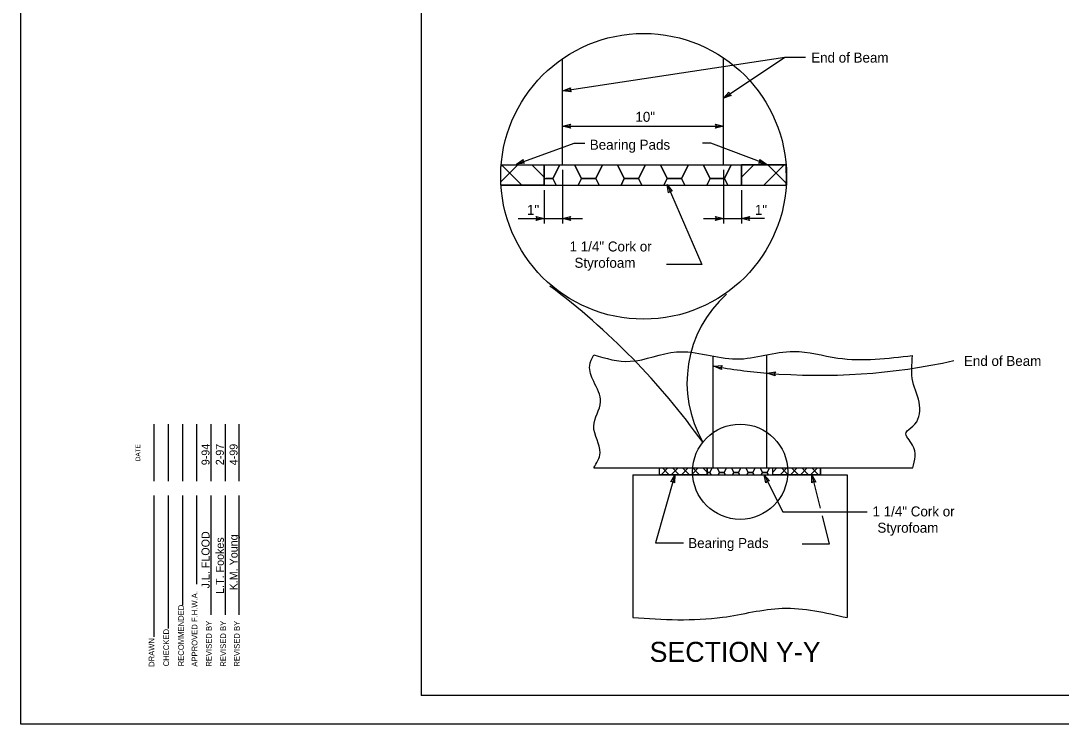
# Model space of a CAD drawing. Extents: x 1000 to 1036.3, y 1000 to 1022.
# Drawn here: x 1000 to 1018.2, y 1000 to 1012.3 of the extents above; entities that cross this region are included whole.
import ezdxf

# ---------------------------------------------------------------- set-up
doc = ezdxf.new("R2010")
doc.units = 0
for name, color, linetype in [('01-Slab', 7, 'Continuous'), ('03-Dimensions', 7, 'Continuous'), ('10-Sheet Border', 7, 'Continuous'), ('40-Pattern Areas', 7, 'Continuous'), ('41-Bearing Pads', 7, 'Continuous'), ('42-Substructures', 7, 'Continuous'), ('S_PL_Dimens_PR', 7, 'Continuous')]:
    doc.layers.add(name, color=color, linetype=linetype)

msp = doc.modelspace()

# ---------------------------------------------------------------- linework, layer by layer
at = {"layer": '01-Slab'}
for p, q in [((1009.472, 1009.786), (1009.472, 1011.64)), ((1012.288, 1009.786), (1012.288, 1011.657)), ((1008.402, 1009.786), (1012.288, 1009.786)), ((1009.154, 1009.43), (1009.154, 1009.786)), ((1009.154, 1009.427), (1009.154, 1009.786)), ((1012.288, 1009.786), (1013.384, 1009.786)), ((1012.603, 1009.43), (1012.603, 1009.786)), ((1008.398, 1009.43), (1011.118, 1009.43)), ((1011.118, 1009.43), (1013.388, 1009.43)), ((1012.107, 1004.482), (1012.107, 1006.429)), ((1013.046, 1004.482), (1013.046, 1006.458)), ((1010.02, 1004.482), (1013.046, 1004.482)), ((1011.169, 1004.364), (1011.169, 1004.482)), ((1012.001, 1004.364), (1012.001, 1004.482)), ((1012.001, 1004.363), (1012.001, 1004.482)), ((1013.046, 1004.482), (1015.601, 1004.482)), ((1013.151, 1004.364), (1013.151, 1004.482)), ((1013.984, 1004.364), (1013.984, 1004.482)), ((1010.702, 1004.364), (1010.702, 1001.864)), ((1010.702, 1004.364), (1012.656, 1004.364)), ((1012.656, 1004.364), (1014.452, 1004.364)), ((1014.452, 1004.364), (1014.452, 1001.864))]:
    msp.add_line(p, q, dxfattribs=at)
for points in [[(1010.02, 1004.482), (1010.131, 1004.746), (1010.02, 1005.211), (1010.139, 1005.641), (1010.02, 1005.993), (1009.95, 1006.273), (1010.02, 1006.458)], [(1010.02, 1006.458), (1010.656, 1006.347), (1011.469, 1006.512), (1012.513, 1006.388), (1013.515, 1006.52), (1014.287, 1006.405), (1015.597, 1006.45)], [(1015.601, 1004.482), (1015.597, 1004.881), (1015.482, 1005.103), (1015.601, 1005.211), (1015.72, 1005.579), (1015.601, 1005.993), (1015.597, 1006.45)], [(1010.702, 1001.864), (1012.274, 1001.871), (1013.318, 1002.027), (1014.452, 1001.864)]]:
    msp.add_spline(points, degree=3, dxfattribs=at)
at = {"layer": '03-Dimensions'}
for p, q in [((1000, 1000), (1000, 1022)), ((1012.288, 1010.947), (1013.364, 1011.669)), ((1009.472, 1010.461), (1012.288, 1010.461)), ((1009.143, 1009.704), (1009.154, 1009.715)), ((1009.472, 1009.698), (1009.472, 1008.756)), ((1012.288, 1009.698), (1012.288, 1008.756)), ((1012.613, 1009.704), (1012.603, 1009.715)), ((1009.154, 1009.343), (1009.154, 1008.756)), ((1012.603, 1009.343), (1012.603, 1008.756)), ((1008.699, 1008.844), (1009.154, 1008.844)), ((1009.154, 1008.844), (1009.472, 1008.844)), ((1009.472, 1008.844), (1009.822, 1008.844)), ((1011.938, 1008.844), (1012.288, 1008.844)), ((1012.288, 1008.844), (1012.603, 1008.844)), ((1013.004, 1008.844), (1012.603, 1008.844)), ((1002.331, 1004.248), (1002.331, 1005.248)), ((1002.581, 1004.248), (1002.581, 1005.248)), ((1002.831, 1004.248), (1002.831, 1005.248)), ((1003.081, 1004.248), (1003.081, 1005.248)), ((1003.331, 1004.248), (1003.331, 1005.248)), ((1003.581, 1004.248), (1003.581, 1005.248)), ((1003.821, 1004.248), (1003.821, 1005.248)), ((1011.998, 1004.455), (1012.001, 1004.458)), ((1013.155, 1004.455), (1013.151, 1004.458)), ((1002.331, 1001.528), (1002.331, 1003.998)), ((1002.581, 1001.673), (1002.581, 1003.998)), ((1002.831, 1002.081), (1002.831, 1003.998)), ((1003.081, 1002.448), (1003.081, 1003.998)), ((1003.331, 1001.913), (1003.331, 1003.998)), ((1003.581, 1001.913), (1003.581, 1003.998)), ((1003.821, 1001.913), (1003.821, 1003.998)), ((1036, 1000), (1000, 1000))]:
    msp.add_line(p, q, dxfattribs=at)
for points in [[(1009.481, 1011.077), (1013.364, 1011.669), (1013.722, 1011.669)], [(1008.667, 1009.794), (1009.678, 1010.164), (1009.863, 1010.164)], [(1013.044, 1009.794), (1012.07, 1010.164), (1011.922, 1010.164)], [(1011.305, 1009.437), (1011.909, 1008.043), (1011.293, 1008.043)], [(1011.439, 1004.364), (1011.098, 1003.172), (1011.59, 1003.172)], [(1013.001, 1004.364), (1013.326, 1003.713), (1014.801, 1003.716)], [(1013.835, 1004.364), (1013.98, 1003.781)], [(1014.015, 1003.642), (1014.137, 1003.148), (1013.665, 1003.148)]]:
    msp.add_lwpolyline(points, dxfattribs=at)
for centre, radius in [((1010.893, 1009.583), 2.499), ((1012.581, 1004.415), 0.833)]:
    msp.add_circle(centre, radius, dxfattribs=at)
for centre, radius, start, end in [((1001.751, 997.652), 12.511, 35.5756, 53.155), ((1013.736, 1005.97), 2.085, 131.874, 209.8595), ((1013.969, 1016.992), 10.89, 260.2319, 265.1799), ((1013.969, 1016.992), 10.89, 265.1847, 282.4684)]:
    msp.add_arc(centre, radius, start, end, dxfattribs=at)
at = {"layer": '10-Sheet Border'}
for p in [(1007, 1021.5), (1035.5, 1000.5)]:
    msp.add_line(p, (1007, 1000.5), dxfattribs=at)
at = {"layer": '40-Pattern Areas'}
for p, q in [((1008.395, 1009.487), (1008.694, 1009.786)), ((1008.762, 1009.43), (1008.406, 1009.786)), ((1009.154, 1009.569), (1008.937, 1009.786)), ((1012.603, 1009.569), (1012.82, 1009.786)), ((1012.995, 1009.43), (1013.35, 1009.786)), ((1013.389, 1009.458), (1013.062, 1009.786)), ((1011.2, 1004.364), (1011.318, 1004.482)), ((1011.34, 1004.364), (1011.222, 1004.482)), ((1011.376, 1004.364), (1011.495, 1004.482)), ((1011.517, 1004.364), (1011.399, 1004.482)), ((1011.553, 1004.364), (1011.672, 1004.482)), ((1011.694, 1004.364), (1011.575, 1004.482)), ((1011.73, 1004.364), (1011.848, 1004.482)), ((1011.871, 1004.364), (1011.752, 1004.482)), ((1012.001, 1004.41), (1011.929, 1004.482)), ((1013.151, 1004.41), (1013.223, 1004.482)), ((1013.282, 1004.364), (1013.4, 1004.482)), ((1013.423, 1004.364), (1013.304, 1004.482)), ((1013.459, 1004.364), (1013.577, 1004.482)), ((1013.599, 1004.364), (1013.481, 1004.482)), ((1013.635, 1004.364), (1013.754, 1004.482)), ((1013.776, 1004.364), (1013.658, 1004.482)), ((1013.812, 1004.364), (1013.931, 1004.482)), ((1013.953, 1004.364), (1013.834, 1004.482))]:
    msp.add_line(p, q, dxfattribs=at)
for points in [[(1009.18, 1009.545), (1009.305, 1009.545), (1009.426, 1009.786)], [(1009.426, 1009.786), (1009.305, 1009.545), (1009.363, 1009.43)], [(1009.748, 1009.43), (1009.805, 1009.545), (1009.685, 1009.786)], [(1009.685, 1009.786), (1009.805, 1009.545)], [(1009.93, 1009.545), (1010.055, 1009.545), (1010.176, 1009.786)], [(1010.176, 1009.786), (1010.055, 1009.545), (1010.113, 1009.43)], [(1010.498, 1009.43), (1010.555, 1009.545), (1010.435, 1009.786)], [(1010.435, 1009.786), (1010.555, 1009.545)], [(1010.68, 1009.545), (1010.805, 1009.545), (1010.926, 1009.786)], [(1010.926, 1009.786), (1010.805, 1009.545), (1010.863, 1009.43)], [(1011.248, 1009.43), (1011.305, 1009.545), (1011.185, 1009.786)], [(1011.185, 1009.786), (1011.305, 1009.545)], [(1011.43, 1009.545), (1011.555, 1009.545), (1011.676, 1009.786)], [(1011.676, 1009.786), (1011.555, 1009.545), (1011.613, 1009.43)], [(1011.998, 1009.43), (1012.055, 1009.545), (1011.935, 1009.786)], [(1011.935, 1009.786), (1012.055, 1009.545)], [(1012.18, 1009.545), (1012.305, 1009.545), (1012.426, 1009.786)], [(1012.426, 1009.786), (1012.305, 1009.545), (1012.363, 1009.43)], [(1009.153, 1009.545), (1009.18, 1009.545)], [(1009.363, 1009.43), (1009.305, 1009.545), (1009.18, 1009.545)], [(1009.93, 1009.545), (1009.805, 1009.545), (1009.748, 1009.43)], [(1009.805, 1009.545), (1009.93, 1009.545)], [(1010.113, 1009.43), (1010.055, 1009.545), (1009.93, 1009.545)], [(1010.68, 1009.545), (1010.555, 1009.545), (1010.498, 1009.43)], [(1010.555, 1009.545), (1010.68, 1009.545)], [(1010.863, 1009.43), (1010.805, 1009.545), (1010.68, 1009.545)], [(1011.43, 1009.545), (1011.305, 1009.545), (1011.248, 1009.43)], [(1011.305, 1009.545), (1011.43, 1009.545)], [(1011.613, 1009.43), (1011.555, 1009.545), (1011.43, 1009.545)], [(1012.18, 1009.545), (1012.055, 1009.545), (1011.998, 1009.43)], [(1012.055, 1009.545), (1012.18, 1009.545)], [(1012.363, 1009.43), (1012.305, 1009.545), (1012.18, 1009.545)], [(1012.001, 1004.402), (1012.01, 1004.402)], [(1012.01, 1004.402), (1012.052, 1004.402), (1012.092, 1004.482)], [(1012.071, 1004.364), (1012.052, 1004.402), (1012.01, 1004.402)], [(1012.092, 1004.482), (1012.052, 1004.402), (1012.071, 1004.364)], [(1012.199, 1004.364), (1012.219, 1004.402), (1012.179, 1004.482)], [(1012.179, 1004.482), (1012.219, 1004.402)], [(1012.26, 1004.402), (1012.219, 1004.402), (1012.199, 1004.364)], [(1012.219, 1004.402), (1012.26, 1004.402)], [(1012.26, 1004.402), (1012.302, 1004.402), (1012.342, 1004.482)], [(1012.321, 1004.364), (1012.302, 1004.402), (1012.26, 1004.402)], [(1012.342, 1004.482), (1012.302, 1004.402), (1012.321, 1004.364)], [(1012.449, 1004.364), (1012.469, 1004.402), (1012.429, 1004.482)], [(1012.429, 1004.482), (1012.469, 1004.402)], [(1012.51, 1004.402), (1012.469, 1004.402), (1012.449, 1004.364)], [(1012.469, 1004.402), (1012.51, 1004.402)], [(1012.51, 1004.402), (1012.552, 1004.402), (1012.592, 1004.482)], [(1012.571, 1004.364), (1012.552, 1004.402), (1012.51, 1004.402)], [(1012.592, 1004.482), (1012.552, 1004.402), (1012.571, 1004.364)], [(1012.699, 1004.364), (1012.719, 1004.402), (1012.679, 1004.482)], [(1012.679, 1004.482), (1012.719, 1004.402)], [(1012.76, 1004.402), (1012.719, 1004.402), (1012.699, 1004.364)], [(1012.719, 1004.402), (1012.76, 1004.402)], [(1012.76, 1004.402), (1012.802, 1004.402), (1012.842, 1004.482)], [(1012.821, 1004.364), (1012.802, 1004.402), (1012.76, 1004.402)], [(1012.842, 1004.482), (1012.802, 1004.402), (1012.821, 1004.364)], [(1012.949, 1004.364), (1012.969, 1004.402), (1012.929, 1004.482)], [(1012.929, 1004.482), (1012.969, 1004.402)], [(1013.01, 1004.402), (1012.969, 1004.402), (1012.949, 1004.364)], [(1012.969, 1004.402), (1013.01, 1004.402)], [(1013.01, 1004.402), (1013.052, 1004.402), (1013.092, 1004.482)], [(1013.071, 1004.364), (1013.052, 1004.402), (1013.01, 1004.402)], [(1013.092, 1004.482), (1013.052, 1004.402), (1013.071, 1004.364)]]:
    msp.add_lwpolyline(points, dxfattribs=at)
at = {"layer": '41-Bearing Pads'}
for points in [[(1008.402, 1009.786), (1009.154, 1009.786), (1009.154, 1009.43), (1008.398, 1009.43), (1008.393, 1009.6), (1008.398, 1009.729)], [(1013.384, 1009.786), (1012.603, 1009.786), (1012.603, 1009.43), (1013.388, 1009.43), (1013.393, 1009.569), (1013.388, 1009.706)], [(1011.169, 1004.482), (1012.001, 1004.482), (1012.001, 1004.364), (1011.169, 1004.364)], [(1013.151, 1004.482), (1013.984, 1004.482), (1013.984, 1004.364), (1013.151, 1004.364)]]:
    msp.add_lwpolyline(points, close=True, dxfattribs=at)
at = {"layer": 'S_PL_Dimens_PR'}
for points in [[(1009.481, 1011.077), (1009.614, 1011.133), (1009.602, 1011.095), (1009.624, 1011.063)], [(1012.288, 1010.947), (1012.385, 1011.054), (1012.39, 1011.015), (1012.424, 1010.996)], [(1009.472, 1010.461), (1009.612, 1010.496), (1009.594, 1010.461), (1009.612, 1010.426)], [(1012.288, 1010.461), (1012.148, 1010.426), (1012.166, 1010.461), (1012.148, 1010.496)], [(1008.667, 1009.794), (1008.787, 1009.875), (1008.782, 1009.836), (1008.811, 1009.81)], [(1013.044, 1009.794), (1012.9, 1009.811), (1012.929, 1009.838), (1012.925, 1009.877)], [(1011.305, 1009.437), (1011.393, 1009.322), (1011.354, 1009.324), (1011.329, 1009.294)], [(1009.154, 1008.844), (1009.014, 1008.809), (1009.031, 1008.844), (1009.014, 1008.879)], [(1009.472, 1008.844), (1009.612, 1008.879), (1009.594, 1008.844), (1009.612, 1008.809)], [(1012.288, 1008.844), (1012.148, 1008.809), (1012.166, 1008.844), (1012.148, 1008.879)], [(1012.603, 1008.844), (1012.743, 1008.879), (1012.725, 1008.844), (1012.743, 1008.809)], [(1012.121, 1006.26), (1012.265, 1006.271), (1012.242, 1006.24), (1012.253, 1006.202)], [(1013.055, 1006.141), (1013.197, 1006.164), (1013.177, 1006.131), (1013.191, 1006.094)], [(1011.439, 1004.364), (1011.434, 1004.219), (1011.405, 1004.246), (1011.367, 1004.239)], [(1013.001, 1004.364), (1013.095, 1004.254), (1013.056, 1004.254), (1013.032, 1004.223)], [(1013.835, 1004.364), (1013.903, 1004.236), (1013.865, 1004.245), (1013.835, 1004.219)]]:
    msp.add_lwpolyline(points, close=True, dxfattribs=at)

# ---------------------------------------------------------------- texts
at = {"layer": '03-Dimensions'}
for s, p in [('End of Beam', (1013.823, 1011.572)), ('10"', (1010.749, 1010.536)), ('Bearing Pads', (1009.951, 1010.048)), ('1"', (1008.853, 1008.909)), ('1"', (1012.839, 1008.909)), ('1 1/4" Cork or', (1009.598, 1008.268)), ('Styrofoam', (1009.683, 1007.983)), ('End of Beam', (1016.495, 1006.266)), ('1 1/4" Cork or', (1014.896, 1003.634)), ('Styrofoam', (1014.981, 1003.349)), ('Bearing Pads', (1011.673, 1003.081))]:
    msp.add_text(s, height=0.175, dxfattribs=at).set_placement(p)
for s, height, p in [('DATE', 0.08, (1002.088, 1004.602)), ('9-94', 0.14, (1003.301, 1004.53)), ('2-97', 0.14, (1003.551, 1004.53)), ('4-99', 0.14, (1003.791, 1004.529)), ('J.L. FLOOD', 0.14, (1003.301, 1002.375)), ('K.M. Young', 0.14, (1003.791, 1002.341)), ('L.T. Fookes', 0.14, (1003.551, 1002.28)), ('APPROVED F.H.W.A.', 0.1, (1003.089, 1001.006)), ('RECOMMENDED', 0.1, (1002.852, 1001.012)), ('CHECKED', 0.1, (1002.593, 1001.012)), ('REVISED BY', 0.1, (1003.339, 1001.006)), ('REVISED BY', 0.1, (1003.589, 1001.006)), ('REVISED BY', 0.1, (1003.829, 1001.006)), ('DRAWN', 0.1, (1002.337, 1001.002))]:
    msp.add_text(s, height=height, rotation=90, dxfattribs=at).set_placement(p)
at = {"layer": '42-Substructures'}
msp.add_text('SECTION Y-Y', height=0.35, dxfattribs=at).set_placement((1010.997, 1001.09))

doc.saveas('drawing.dxf')
